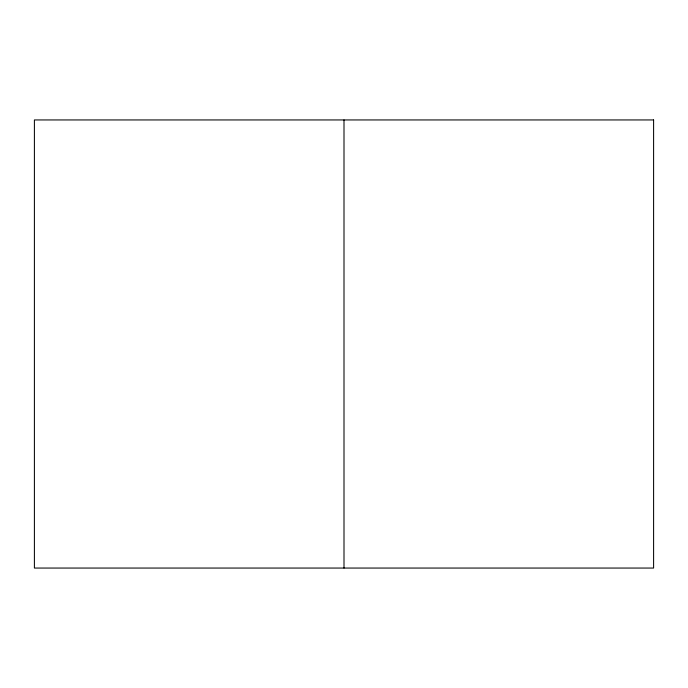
<?xml version="1.0" encoding="UTF-8"?>
<svg xmlns="http://www.w3.org/2000/svg" width="688" height="688" viewBox="0 0 688 688"><rect width="100%" height="100%" fill="white"/><g stroke="black" fill="none" stroke-linecap="round" stroke-linejoin="round"><path stroke-width="1.03" d="M344 119.944L344 568.056M653.6 119.944L34.4 119.944L34.4 568.056L653.6 568.056L653.6 119.944"/></g></svg>
